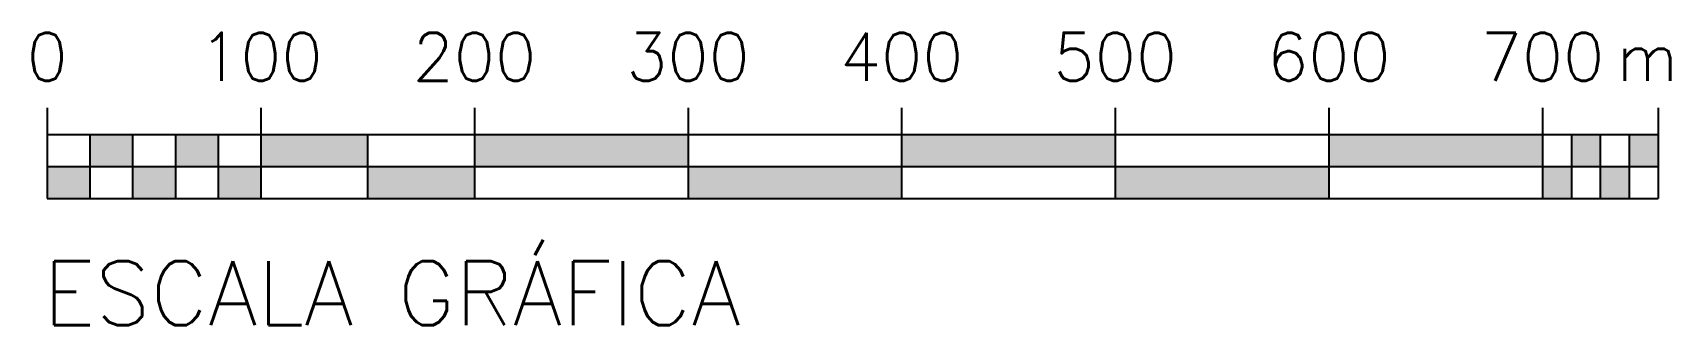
# Model space of a CAD drawing. Header units: millimetres. Extents: x 1178 to 1945, y 398 to 535.
import ezdxf
from ezdxf.enums import TextEntityAlignment as Align

# ---------------------------------------------------------------- set-up
doc = ezdxf.new("R2010")
doc.units = ezdxf.units.MM
doc.header["$LTSCALE"] = 0.02
doc.layers.add('escalas_gráficas', color=1, linetype='Continuous')
doc.styles.add('r60', font='romans.shx')
doc.styles.add('r80', font='romans.shx')

msp = doc.modelspace()

# ---------------------------------------------------------------- hatches: boundary and pattern name
at = {"layer": 'escalas_gráficas'}
h = msp.add_hatch(color=256, dxfattribs=at)
h.paths.add_polyline_path([(1205.11, 472.35), (1185.11, 472.35), (1185.11, 457.35), (1205.11, 457.35)])
h.paths.add_polyline_path([(1225.11, 487.35), (1205.11, 487.35), (1205.11, 472.35), (1225.11, 472.35)])
h.paths.add_polyline_path([(1245.11, 472.35), (1225.11, 472.35), (1225.11, 457.35), (1245.11, 457.35)])
h.paths.add_polyline_path([(1265.11, 487.35), (1245.11, 487.35), (1245.11, 472.35), (1265.11, 472.35)])
h.paths.add_polyline_path([(1285.11, 472.35), (1265.11, 472.35), (1265.11, 457.35), (1285.11, 457.35)])
h.paths.add_polyline_path([(1335.11, 487.35), (1285.11, 487.35), (1285.11, 472.35), (1335.11, 472.35)])
h.paths.add_polyline_path([(1385.11, 472.35), (1335.11, 472.35), (1335.11, 457.35), (1385.11, 457.35)])
h.paths.add_polyline_path([(1485.11, 487.35), (1385.11, 487.35), (1385.11, 472.35), (1485.11, 472.35)])
h.paths.add_polyline_path([(1585.11, 472.35), (1485.11, 472.35), (1485.11, 457.35), (1585.11, 457.35)])
h.paths.add_polyline_path([(1685.11, 487.35), (1585.11, 487.35), (1585.11, 472.35), (1685.11, 472.35)])
h.paths.add_polyline_path([(1785.11, 472.35), (1685.11, 472.35), (1685.11, 457.35), (1785.11, 457.35)])
h.paths.add_polyline_path([(1885.11, 487.35), (1785.11, 487.35), (1785.11, 472.35), (1885.11, 472.35)])
h.paths.add_polyline_path([(1898.63, 472.35), (1885.11, 472.35), (1885.11, 457.35), (1898.63, 457.35)])
h.paths.add_polyline_path([(1912.16, 487.35), (1898.63, 487.35), (1898.63, 472.35), (1912.16, 472.35)])
h.paths.add_polyline_path([(1925.69, 472.35), (1912.16, 472.35), (1912.16, 457.35), (1925.69, 457.35)])
h.paths.add_polyline_path([(1939.21, 487.35), (1925.69, 487.35), (1925.69, 472.35), (1939.21, 472.35)])

# ---------------------------------------------------------------- linework, layer by layer
for p, q in [((1185.11, 499.85), (1185.11, 487.35)), ((1285.11, 499.85), (1285.11, 487.35)), ((1385.11, 499.85), (1385.11, 487.35)), ((1485.11, 499.85), (1485.11, 487.35)), ((1585.11, 499.85), (1585.11, 487.35)), ((1685.11, 499.85), (1685.11, 487.35)), ((1685.11, 499.85), (1685.11, 457.35)), ((1785.11, 499.85), (1785.11, 457.35)), ((1785.11, 499.85), (1785.11, 457.35)), ((1885.11, 499.85), (1885.11, 457.35)), ((1939.21, 499.85), (1939.21, 457.35)), ((1185.11, 487.35), (1185.11, 457.35)), ((1185.11, 487.35), (1939.21, 487.35)), ((1205.11, 487.35), (1205.11, 457.35)), ((1225.11, 487.35), (1225.11, 457.35)), ((1245.11, 487.35), (1245.11, 457.35)), ((1265.11, 487.35), (1265.11, 457.35)), ((1285.11, 487.35), (1285.11, 457.35)), ((1335.11, 487.35), (1335.11, 457.35)), ((1385.11, 487.35), (1385.11, 457.35)), ((1485.11, 487.35), (1485.11, 457.35)), ((1585.11, 487.35), (1585.11, 457.35)), ((1898.63, 487.35), (1898.63, 457.35)), ((1912.16, 487.35), (1912.16, 457.35)), ((1925.69, 487.35), (1925.69, 457.35)), ((1185.11, 472.35), (1939.21, 472.35)), ((1185.11, 457.35), (1939.21, 457.35))]:
    msp.add_line(p, q, dxfattribs=at)

# ---------------------------------------------------------------- texts
at = {"layer": 'escalas_gráficas', "color": 2, "style": 'r60'}
for s, p in [('0', (1185.11, 512.54)), ('100', (1285.11, 512.54)), ('200', (1385.11, 512.54)), ('300', (1485.11, 512.54)), ('400', (1585.11, 512.54)), ('500', (1685.11, 512.54)), ('600', (1785.11, 512.54)), ('700', (1885.11, 512.54)), ('m', (1934.31, 512.54))]:
    msp.add_text(s, height=22.5, dxfattribs=at).set_placement(p, align=Align.CENTER)
at = {"layer": 'escalas_gráficas', "color": 2, "style": 'r80'}
msp.add_text('ESCALA GRÁFICA', height=30, dxfattribs=at).set_placement((1183.25, 398.05))

doc.saveas('drawing.dxf')
